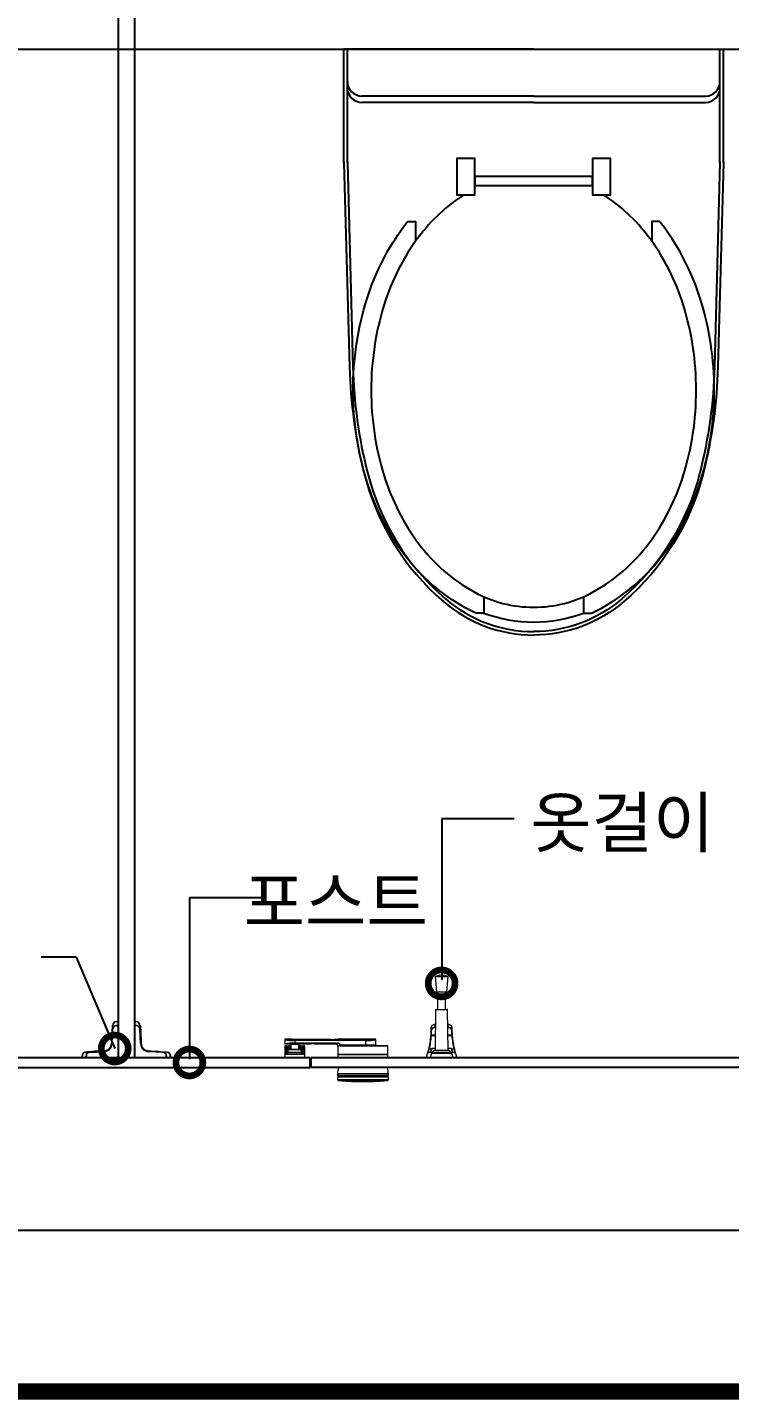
# Model space of a CAD drawing. Extents: x -256 to 8104, y -176 to 5714.
# Drawn here: x 3059 to 3494, y 2764 to 3615 of the extents above; entities that cross this region are included whole.
import ezdxf
from ezdxf.enums import TextEntityAlignment as Align

# ---------------------------------------------------------------- set-up
doc = ezdxf.new("R2010")
doc.units = 0
doc.header["$LTSCALE"] = 30
doc.layers.get('0').update_dxf_attribs({"linetype": 'CONTINUOUS'})
for name, color, linetype in [('0_toilet', 6, 'CONTINUOUS'), ('HAT', 8, 'CONTINUOUS'), ('경첩', 4, 'CONTINUOUS'), ('문자', 3, 'CONTINUOUS'), ('부자재', 4, 'CONTINUOUS'), ('옷걸이', 4, 'CONTINUOUS'), ('잠금쇠(회전형)', 4, 'CONTINUOUS'), ('치수', 1, 'CONTINUOUS'), ('해치', 8, 'CONTINUOUS')]:
    doc.layers.add(name, color=color, linetype=linetype)
doc.styles.add('돋움', font='malgun.ttf')

# ---------------------------------------------------------------- blocks, each defined once
blk = doc.blocks.new('_DOTSMALL')
at = {"color": 0, "linetype": 'ByBlock', "const_width": 0.5}
blk.add_lwpolyline([(-0.0625, 0, 1), (0.0625, 0, 1)], format="xyb", close=True, dxfattribs=at)
blk = doc.blocks.new('A$C63EC304E')
at = {"layer": '치수', "color": 1, "xscale": 2.5, "yscale": 2.5, "zscale": 2.5, "rotation": 234.3098741996962}
blk.add_blockref('_DOTSMALL', (0.312, 0.312), dxfattribs=at)
blk = doc.blocks.new('A$C2BC9653E')
at = {"layer": '치수', "xscale": 0.3333333333333333, "yscale": 0.3333333333333333, "zscale": 0.3333333333333333}
blk.add_blockref('A$C63EC304E', (0, 0), dxfattribs=at)
blk = doc.blocks.new('A$C7FC71301')
at = {"layer": '치수', "rotation": 180}
blk.add_blockref('A$C2BC9653E', (0.208, 0.208), dxfattribs=at)
blk = doc.blocks.new('A$C4A20372B')
at = {"layer": '치수'}
blk.add_blockref('A$C7FC71301', (0, 0), dxfattribs=at)
blk = doc.blocks.new('A$C566469F5')
at = {"layer": '치수'}
blk.add_blockref('A$C4A20372B', (0, 0), dxfattribs=at)
blk = doc.blocks.new('A$C7E317CD4')
at = {"layer": '해치', "xscale": 2, "yscale": 2, "zscale": 2}
blk.add_blockref('A$C566469F5', (0, 0), dxfattribs=at)
blk = doc.blocks.new('A$C601D7F27')
at = {"layer": '치수'}
blk.add_blockref('A$C7E317CD4', (0, 0), dxfattribs=at)
blk = doc.blocks.new('A$C38802C08')
at = {"layer": '치수'}
blk.add_blockref('A$C601D7F27', (0, 0), dxfattribs=at)
blk = doc.blocks.new('A$C10E41893')
at = {"layer": '부자재'}
for p, q in [((6.5, 0), (6.5, 196)), ((123.3, 196), (6.5, 196)), ((123.3, 192.5), (6.5, 192.5)), ((54.8, 0), (54.8, 177.5)), ((61.4, 0), (61.4, 177.5)), ((6.5, 0), (6.5, -196)), ((54.8, 0), (54.8, -177.5)), ((61.4, 0), (61.4, -177.5)), ((123.3, -192.5), (6.5, -192.5)), ((123.3, -196), (6.5, -196))]:
    blk.add_line(p, q, dxfattribs=at)
for points in [[(122.7, 196, -0.012538), (123.3, 196), (334.6, 190.3, -0.055395), (444.7, 175.1, -0.154276), (576.9, 93.3, -0.179504), (611.5, 0, -0.179504)], [(122.8, 192.5, -0.012538), (123.2, 192.5), (334.5, 186.8, -0.055395), (443.8, 171.7, -0.154276), (574.3, 91, -0.179504), (608, 0, -0.179504)], [(572, 51.4), (588.8, 51.4), (588.8, 59.6, 0.021185), (583.3, 70.7, 0.106084), (528.4, 133.7, 0.085733), (452.6, 172.4, 0.075373), (358.7, 186.6, 0.075373), (264.8, 172.4, 0.085733), (189, 133.7, 0.007337), (184.4, 130.1), (184.4, 122), (204.7, 122)], [(156.7, -72, 0.089162), (200.2, -118.7, 0.085733), (270.3, -154.5, 0.075373), (358.7, -167.9, 0.075373), (447.1, -154.5, 0.085733), (517.2, -118.7, 0.106084), (567, -61.6, 0.126931), (582.8, 0, 0.126931), (567, 61.6, 0.106084), (517.2, 118.7, 0.085733), (447.1, 154.5, 0.075373), (358.7, 167.9, 0.075373), (270.3, 154.5, 0.085733), (200.2, 118.7, 0.089162), (156.7, 72)], [(588.8, -51.4, 0.090214), (598.2, 0, 0.090214), (588.8, 51.4, 0.106084)], [(122.7, -196, 0.012538), (123.3, -196), (334.6, -190.3, 0.055395), (444.7, -175.1, 0.154276), (576.9, -93.3, 0.179504), (611.5, 0, 0.179504)], [(122.8, -192.5, 0.012538), (123.2, -192.5), (334.5, -186.8, 0.055395), (443.8, -171.7, 0.154276), (574.3, -91, 0.179504), (608, 0, 0.179504)], [(572, -51.4), (588.8, -51.4), (588.8, -59.6, -0.021185), (583.3, -70.7, -0.106084), (528.4, -133.7, -0.085733), (452.6, -172.4, -0.075373), (358.7, -186.6, -0.075373), (264.8, -172.4, -0.085733), (189, -133.7, -0.007337), (184.4, -130.1), (184.4, -122), (204.7, -122)]]:
    blk.add_lwpolyline(points, format="xyb", dxfattribs=at)
blk.add_lwpolyline([(138, -60.8), (119.3, -60.8), (119.3, -79.5), (156.7, -79.5), (156.7, -60.8), (138, -60.8), (147.3, -60.8), (147.3, 60.8), (138, 60.8), (156.7, 60.8), (156.7, 79.5), (119.3, 79.5), (119.3, 60.8), (138, 60.8), (138, -60.8), (119.3, -60.8)], dxfattribs=at)
for centre, start, end in [((39.8, 177.5), 0, 90), ((46.4, 177.5), 0, 90), ((39.8, -177.5), 270, 0), ((46.4, -177.5), 270, 0)]:
    blk.add_arc(centre, 15, start, end, dxfattribs=at)
blk = doc.blocks.new('FOLDING_01')
blk.add_line((2620.23, 3601.05), (4320.23, 3601.05))
at = {"color": 8}
blk.add_line((2484.16, 2869.24), (4446.74, 2869.24), dxfattribs=at)
at = {"color": 8, "const_width": 10}
blk.add_lwpolyline([(47.44, 2769.24), (5831.98, 2769.24)], dxfattribs=at)
at = {"layer": '0_toilet'}
for p, q in [((3115.23, 3701.05), (3115.23, 2976.05)), ((3125.23, 3701.05), (3125.23, 2976.05)), ((3234.16, 2976.05), (3009.86, 2976.05)), ((3009.86, 2970.05), (3234.16, 2970.05)), ((3234.16, 2970.06), (3234.16, 2976.06)), ((3234.91, 2970.06), (3234.91, 2976.06)), ((3509.11, 2976.05), (3234.91, 2976.05)), ((3509.11, 2970.05), (3234.91, 2970.05))]:
    blk.add_line(p, q, dxfattribs=at)
at = {"layer": '경첩', "color": 4, "linetype": 'Continuous', "lineweight": 15}
for p, q in [((3111.63, 2993.82), (3111.2, 2984.84)), ((3111.44, 2995.22), (3111.32, 2992.52)), ((3111.44, 2995.22), (3111.68, 2994.98)), ((3111.45, 2984.83), (3111.88, 2993.8)), ((3111.55, 2995.82), (3111.71, 2995.66)), ((3111.75, 2996.32), (3111.63, 2993.82)), ((3111.93, 2994.86), (3112, 2996.3)), ((3113.98, 2996.05), (3113.98, 2996.15)), ((3113.98, 2996.15), (3115.23, 2996.15)), ((3113.98, 2996.05), (3113.98, 2995.8)), ((3115.23, 2996.05), (3113.98, 2996.05)), ((3113.98, 2995.8), (3115.23, 2995.8)), ((3114.09, 2998.3), (3114.09, 2998.55)), ((3115.23, 2998.55), (3114.09, 2998.55)), ((3114.09, 2998.3), (3115.23, 2998.3)), ((3115.23, 2998.3), (3115.23, 2998.55)), ((3115.23, 2996.15), (3115.23, 2998.3)), ((3115.23, 2995.8), (3115.23, 2996.05)), ((3115.23, 2995.8), (3115.23, 2977.55)), ((3125.23, 2998.55), (3126.37, 2998.55)), ((3125.23, 2998.3), (3125.23, 2998.55)), ((3125.23, 2996.15), (3125.23, 2998.3)), ((3126.37, 2998.3), (3125.23, 2998.3)), ((3126.48, 2996.15), (3125.23, 2996.15)), ((3125.23, 2996.05), (3126.48, 2996.05)), ((3125.23, 2995.8), (3125.23, 2996.05)), ((3126.48, 2995.8), (3125.23, 2995.8)), ((3125.23, 2995.8), (3125.23, 2977.55)), ((3126.37, 2998.3), (3126.37, 2998.55)), ((3126.48, 2996.05), (3126.48, 2996.15)), ((3126.48, 2996.05), (3126.48, 2995.8)), ((3128.53, 2994.86), (3128.46, 2996.3)), ((3129.01, 2984.83), (3128.58, 2993.8)), ((3128.71, 2996.32), (3128.83, 2993.82)), ((3128.91, 2995.82), (3128.75, 2995.66)), ((3129.02, 2995.22), (3128.78, 2994.98)), ((3128.83, 2993.82), (3129.26, 2984.84)), ((3129.02, 2995.22), (3129.14, 2992.52)), ((3110.99, 2985.5), (3110.96, 2984.85)), ((3111.01, 2985.94), (3110.99, 2985.6)), ((3110.99, 2985.6), (3111.23, 2985.36)), ((3110.99, 2985.6), (3110.99, 2985.5)), ((3110.99, 2985.5), (3111.22, 2985.26)), ((3111.05, 2986.96), (3111.01, 2986.04)), ((3111.01, 2986.04), (3111.25, 2985.8)), ((3111.01, 2986.04), (3111.01, 2985.94)), ((3111.01, 2985.94), (3111.25, 2985.7)), ((3111.05, 2986.96), (3111.29, 2986.72)), ((3111.09, 2987.62), (3111.07, 2987.2)), ((3111.07, 2987.2), (3111.3, 2986.96)), ((3111.22, 2990.5), (3111.09, 2987.63)), ((3111.09, 2987.63), (3111.32, 2987.39)), ((3111.09, 2987.62), (3111.32, 2987.38)), ((3111.22, 2990.5), (3111.46, 2990.26)), ((3111.27, 2991.51), (3111.24, 2990.83)), ((3111.24, 2990.83), (3111.48, 2990.6)), ((3111.27, 2991.51), (3111.51, 2991.27)), ((3111.28, 2991.85), (3111.52, 2991.61)), ((3111.32, 2992.52), (3111.56, 2992.28)), ((3129.14, 2992.52), (3128.9, 2992.28)), ((3129.18, 2991.85), (3128.94, 2991.61)), ((3129.19, 2991.51), (3128.95, 2991.27)), ((3129.22, 2990.83), (3128.98, 2990.6)), ((3129.24, 2990.5), (3129, 2990.26)), ((3129.37, 2987.63), (3129.14, 2987.39)), ((3129.37, 2987.62), (3129.14, 2987.38)), ((3129.39, 2987.2), (3129.16, 2986.96)), ((3129.41, 2986.96), (3129.17, 2986.72)), ((3129.19, 2991.51), (3129.22, 2990.83)), ((3129.45, 2986.04), (3129.21, 2985.8)), ((3129.45, 2985.94), (3129.21, 2985.7)), ((3129.47, 2985.6), (3129.23, 2985.36)), ((3129.24, 2990.5), (3129.37, 2987.63)), ((3129.47, 2985.5), (3129.24, 2985.26)), ((3129.37, 2987.62), (3129.39, 2987.2)), ((3129.41, 2986.96), (3129.45, 2986.04)), ((3129.45, 2986.04), (3129.45, 2985.94)), ((3129.45, 2985.94), (3129.47, 2985.6)), ((3129.47, 2985.6), (3129.47, 2985.5)), ((3129.47, 2985.5), (3129.5, 2984.85)), ((3092.98, 2977.19), (3092.73, 2977.19)), ((3092.73, 2977.19), (3092.73, 2976.05)), ((3092.98, 2976.05), (3092.98, 2977.19)), ((3097.47, 2979.66), (3094.97, 2979.54)), ((3094.98, 2979.29), (3096.43, 2979.36)), ((3095.13, 2976.05), (3095.13, 2977.3)), ((3095.13, 2977.3), (3095.23, 2977.3)), ((3095.23, 2977.31), (3095.48, 2977.31)), ((3095.23, 2977.31), (3095.23, 2976.05)), ((3095.47, 2979.73), (3095.55, 2979.82)), ((3095.47, 2979.73), (3095.63, 2979.57)), ((3095.48, 2976.05), (3095.48, 2977.31)), ((3098.77, 2979.97), (3095.55, 2979.82)), ((3106.45, 2980.08), (3097.47, 2979.66)), ((3097.48, 2979.41), (3106.46, 2979.83)), ((3098.77, 2979.97), (3099, 2979.73)), ((3099.44, 2980), (3099.68, 2979.76)), ((3099.78, 2980.02), (3100.02, 2979.78)), ((3103.15, 2980.18), (3100.45, 2980.05)), ((3100.45, 2980.05), (3100.69, 2979.81)), ((3103.15, 2980.18), (3103.39, 2979.94)), ((3103.83, 2980.21), (3104.07, 2979.97)), ((3104.17, 2980.23), (3104.41, 2979.99)), ((3106.19, 2980.32), (3104.84, 2980.26)), ((3104.84, 2980.26), (3105.08, 2980.02)), ((3106.43, 2980.33), (3106.19, 2980.32)), ((3106.19, 2980.32), (3106.43, 2980.08)), ((3107.44, 2980.49), (3107.64, 2980.29)), ((3107.97, 2980.67), (3108.16, 2980.47)), ((3108.22, 2980.77), (3108.4, 2980.58)), ((3108.68, 2981.02), (3108.86, 2980.84)), ((3108.89, 2981.16), (3109.07, 2980.98)), ((3109.98, 2982.19), (3110.16, 2982.01)), ((3110.13, 2982.39), (3110.31, 2982.22)), ((3110.4, 2982.83), (3110.58, 2982.65)), ((3110.52, 2983.07), (3110.7, 2982.88)), ((3110.68, 2983.47), (3110.87, 2983.28)), ((3111.04, 2983.79), (3110.83, 2983.99)), ((3110.84, 2984), (3111.04, 2983.79)), ((3110.91, 2984.37), (3111.12, 2984.15)), ((3110.94, 2984.59), (3111.16, 2984.36)), ((3129.52, 2984.59), (3129.3, 2984.36)), ((3129.55, 2984.37), (3129.34, 2984.15)), ((3129.62, 2984), (3129.42, 2983.79)), ((3129.42, 2983.79), (3129.63, 2983.99)), ((3129.78, 2983.47), (3129.59, 2983.28)), ((3129.94, 2983.07), (3129.76, 2982.88)), ((3130.06, 2982.83), (3129.88, 2982.65)), ((3130.33, 2982.39), (3130.15, 2982.22)), ((3130.48, 2982.19), (3130.3, 2982.01)), ((3131.57, 2981.16), (3131.39, 2980.98)), ((3131.78, 2981.02), (3131.6, 2980.84)), ((3132.24, 2980.77), (3132.06, 2980.58)), ((3132.49, 2980.67), (3132.3, 2980.47)), ((3133.02, 2980.49), (3132.82, 2980.29)), ((3142.98, 2979.41), (3134, 2979.83)), ((3134.01, 2980.08), (3142.99, 2979.66)), ((3134.03, 2980.33), (3134.27, 2980.32)), ((3134.27, 2980.32), (3134.03, 2980.08)), ((3134.27, 2980.32), (3135.62, 2980.26)), ((3135.62, 2980.26), (3135.38, 2980.02)), ((3136.29, 2980.23), (3136.05, 2979.99)), ((3136.63, 2980.21), (3136.39, 2979.97)), ((3137.31, 2980.18), (3137.07, 2979.94)), ((3137.31, 2980.18), (3140.01, 2980.05)), ((3140.01, 2980.05), (3139.77, 2979.81)), ((3140.68, 2980.02), (3140.44, 2979.78)), ((3141.02, 2980), (3140.78, 2979.76)), ((3141.69, 2979.97), (3141.46, 2979.73)), ((3141.69, 2979.97), (3144.91, 2979.82)), ((3142.99, 2979.66), (3145.49, 2979.54)), ((3145.48, 2979.29), (3144.03, 2979.36)), ((3144.99, 2979.73), (3144.83, 2979.57)), ((3144.99, 2979.73), (3144.91, 2979.82)), ((3144.98, 2976.05), (3144.98, 2977.31)), ((3145.23, 2977.31), (3144.98, 2977.31)), ((3145.23, 2977.31), (3145.23, 2976.05)), ((3145.33, 2977.3), (3145.23, 2977.3)), ((3145.33, 2976.05), (3145.33, 2977.3)), ((3147.48, 2976.05), (3147.48, 2977.19)), ((3147.48, 2977.19), (3147.73, 2977.19)), ((3147.73, 2977.19), (3147.73, 2976.05)), ((3092.73, 2976.05), (3092.98, 2976.05)), ((3092.98, 2976.05), (3095.13, 2976.05)), ((3095.23, 2976.05), (3095.48, 2976.05)), ((3113.73, 2976.05), (3095.48, 2976.05)), ((3126.73, 2976.05), (3144.98, 2976.05)), ((3145.23, 2976.05), (3144.98, 2976.05)), ((3147.48, 2976.05), (3145.33, 2976.05)), ((3147.73, 2976.05), (3147.48, 2976.05))]:
    blk.add_line(p, q, dxfattribs=at)
at = {"layer": '경첩', "color": 4, "linetype": 'Continuous', "lineweight": 15, "flags": 128}
for points in [[(3111.47, 2995.73), (3111.46, 2995.63), (3111.46, 2995.5), (3111.45, 2995.37), (3111.44, 2995.22)], [(3111.47, 2995.73), (3111.49, 2995.75), (3111.5, 2995.77), (3111.52, 2995.79), (3111.53, 2995.8), (3111.54, 2995.81), (3111.55, 2995.81), (3111.55, 2995.82), (3111.55, 2995.82)], [(3111.63, 2993.82), (3111.63, 2993.81), (3111.65, 2993.81), (3111.67, 2993.81), (3111.7, 2993.81), (3111.74, 2993.81), (3111.78, 2993.81), (3111.83, 2993.81), (3111.88, 2993.8)], [(3112, 2996.3), (3111.95, 2996.31), (3111.9, 2996.31), (3111.86, 2996.31), (3111.82, 2996.31), (3111.79, 2996.31), (3111.76, 2996.31), (3111.75, 2996.31), (3111.75, 2996.32)], [(3128.46, 2996.3), (3128.51, 2996.31), (3128.56, 2996.31), (3128.6, 2996.31), (3128.64, 2996.31), (3128.67, 2996.31), (3128.7, 2996.31), (3128.71, 2996.31), (3128.71, 2996.32)], [(3128.83, 2993.82), (3128.83, 2993.81), (3128.81, 2993.81), (3128.79, 2993.81), (3128.76, 2993.81), (3128.72, 2993.81), (3128.68, 2993.81), (3128.63, 2993.81), (3128.58, 2993.8)], [(3128.99, 2995.73), (3128.97, 2995.75), (3128.96, 2995.77), (3128.94, 2995.79), (3128.93, 2995.8), (3128.92, 2995.81), (3128.91, 2995.81), (3128.91, 2995.82), (3128.91, 2995.82)], [(3128.99, 2995.73), (3129, 2995.63), (3129, 2995.5), (3129.01, 2995.37), (3129.02, 2995.22)], [(3111.07, 2987.2), (3111.06, 2987.12), (3111.06, 2987.04), (3111.05, 2986.96)], [(3111.09, 2987.63), (3111.09, 2987.63), (3111.09, 2987.62)], [(3111.2, 2984.84), (3111.21, 2984.84), (3111.22, 2984.84), (3111.25, 2984.84), (3111.28, 2984.84), (3111.32, 2984.84), (3111.36, 2984.83), (3111.41, 2984.83), (3111.45, 2984.83)], [(3111.32, 2992.52), (3111.31, 2992.39), (3111.3, 2992.26), (3111.3, 2992.15), (3111.29, 2992.04), (3111.29, 2991.96), (3111.29, 2991.9), (3111.29, 2991.86), (3111.28, 2991.85)], [(3129.26, 2984.84), (3129.25, 2984.84), (3129.24, 2984.84), (3129.21, 2984.84), (3129.18, 2984.84), (3129.14, 2984.84), (3129.1, 2984.83), (3129.05, 2984.83), (3129.01, 2984.83)], [(3129.14, 2992.52), (3129.15, 2992.39), (3129.16, 2992.26), (3129.16, 2992.15), (3129.17, 2992.04), (3129.17, 2991.96), (3129.17, 2991.9), (3129.17, 2991.86), (3129.18, 2991.85)], [(3129.37, 2987.63), (3129.37, 2987.63), (3129.37, 2987.62)], [(3129.39, 2987.2), (3129.4, 2987.12), (3129.4, 2987.04), (3129.41, 2986.96)], [(3094.98, 2979.29), (3094.98, 2979.34), (3094.98, 2979.39), (3094.98, 2979.43), (3094.98, 2979.47), (3094.97, 2979.5), (3094.97, 2979.52), (3094.97, 2979.54), (3094.97, 2979.54)], [(3097.47, 2979.66), (3097.47, 2979.66), (3097.47, 2979.64), (3097.47, 2979.62), (3097.48, 2979.59), (3097.48, 2979.55), (3097.48, 2979.51), (3097.48, 2979.46), (3097.48, 2979.41)], [(3099.44, 2980), (3099.43, 2980), (3099.39, 2980), (3099.33, 2980), (3099.24, 2979.99), (3099.14, 2979.99), (3099.02, 2979.98), (3098.9, 2979.98), (3098.77, 2979.97)], [(3100.45, 2980.05), (3100.34, 2980.05), (3100.22, 2980.04), (3100.12, 2980.03), (3100.02, 2980.03), (3099.94, 2980.03), (3099.87, 2980.02), (3099.82, 2980.02), (3099.79, 2980.02), (3099.78, 2980.02)], [(3103.83, 2980.21), (3103.82, 2980.21), (3103.78, 2980.21), (3103.72, 2980.2), (3103.63, 2980.2), (3103.53, 2980.2), (3103.41, 2980.19), (3103.29, 2980.18), (3103.15, 2980.18)], [(3104.84, 2980.26), (3104.71, 2980.25), (3104.58, 2980.25), (3104.47, 2980.24), (3104.37, 2980.24), (3104.28, 2980.23), (3104.22, 2980.23), (3104.18, 2980.23), (3104.17, 2980.23)], [(3106.45, 2980.08), (3106.45, 2980.08), (3106.45, 2980.06), (3106.45, 2980.04), (3106.45, 2980.01), (3106.45, 2979.97), (3106.45, 2979.93), (3106.46, 2979.88), (3106.46, 2979.83)], [(3110.84, 2984), (3110.84, 2983.99), (3110.84, 2984)], [(3110.94, 2984.59), (3110.92, 2984.43), (3110.91, 2984.37)], [(3129.52, 2984.59), (3129.54, 2984.43), (3129.55, 2984.37)], [(3129.62, 2984), (3129.62, 2983.99), (3129.62, 2984)], [(3134.01, 2980.08), (3134.01, 2980.08), (3134.01, 2980.06), (3134.01, 2980.04), (3134.01, 2980.01), (3134.01, 2979.97), (3134.01, 2979.93), (3134, 2979.88), (3134, 2979.83)], [(3135.62, 2980.26), (3135.75, 2980.25), (3135.88, 2980.25), (3135.99, 2980.24), (3136.09, 2980.24), (3136.18, 2980.23), (3136.24, 2980.23), (3136.28, 2980.23), (3136.29, 2980.23)], [(3136.63, 2980.21), (3136.64, 2980.21), (3136.68, 2980.21), (3136.74, 2980.2), (3136.83, 2980.2), (3136.93, 2980.2), (3137.05, 2980.19), (3137.17, 2980.18), (3137.31, 2980.18)], [(3140.01, 2980.05), (3140.12, 2980.05), (3140.24, 2980.04), (3140.34, 2980.03), (3140.44, 2980.03), (3140.52, 2980.03), (3140.59, 2980.02), (3140.64, 2980.02), (3140.67, 2980.02), (3140.68, 2980.02)], [(3141.02, 2980), (3141.03, 2980), (3141.07, 2980), (3141.13, 2980), (3141.22, 2979.99), (3141.32, 2979.99), (3141.44, 2979.98), (3141.56, 2979.98), (3141.69, 2979.97)], [(3142.99, 2979.66), (3142.99, 2979.66), (3142.99, 2979.64), (3142.99, 2979.62), (3142.98, 2979.59), (3142.98, 2979.55), (3142.98, 2979.51), (3142.98, 2979.46), (3142.98, 2979.41)], [(3145.48, 2979.29), (3145.48, 2979.34), (3145.48, 2979.39), (3145.48, 2979.43), (3145.48, 2979.47), (3145.49, 2979.5), (3145.49, 2979.52), (3145.49, 2979.54), (3145.49, 2979.54)]]:
    blk.add_lwpolyline(points, dxfattribs=at)
at = {"layer": '경첩', "color": 4, "linetype": 'Continuous', "lineweight": 15}
for centre, radius, start, end in [((3113.98, 2993.7), 2.35, 90, 177.30166), ((3114.09, 2996.2), 2.35, 90, 177.30166), ((3113.98, 2993.7), 2.1, 90, 177.30166), ((3114.09, 2996.2), 2.1, 90, 177.30166), ((3126.37, 2996.2), 2.35, 2.69834, 90), ((3126.37, 2996.2), 2.1, 2.69834, 90), ((3126.48, 2993.7), 2.35, 2.69834, 90), ((3126.48, 2993.7), 2.1, 2.69834, 90), ((3106.21, 2985.08), 5, 272.69834, 357.30166), ((3106.21, 2985.08), 5.25, 272.69834, 357.30166), ((3106.21, 2985.08), 4.75, 354.09118, 357.30166), ((3134.25, 2985.08), 5.25, 182.69834, 267.30166), ((3134.25, 2985.08), 5, 182.69834, 267.30166), ((3134.25, 2985.08), 4.75, 182.69834, 185.90882), ((3095.08, 2977.19), 2.35, 92.69834, 180), ((3095.08, 2977.19), 2.1, 92.69834, 180), ((3097.58, 2977.31), 2.35, 92.69834, 180), ((3097.58, 2977.31), 2.1, 92.69834, 180), ((3106.21, 2985.08), 4.75, 272.69834, 285), ((3106.21, 2985.08), 4.75, 284.99982, 291.75061), ((3106.21, 2985.08), 4.75, 294.99481, 301.29977), ((3106.21, 2985.08), 4.75, 301.29911, 304.38581), ((3106.21, 2985.08), 4.75, 304.38489, 322.56084), ((3106.21, 2985.08), 4.75, 322.56123, 325.61449), ((3106.21, 2985.08), 4.75, 325.61511, 331.82645), ((3106.21, 2985.08), 4.75, 335.00519, 340.23398), ((3106.21, 2985.08), 4.75, 340.23398, 346.75686), ((3106.21, 2985.08), 4.75, 346.83767, 351.3944), ((3113.73, 2977.55), 1.5, 270, 0), ((3126.73, 2977.55), 1.5, 180, 270), ((3134.25, 2985.08), 4.75, 188.6056, 193.16233), ((3134.25, 2985.08), 4.75, 193.24314, 199.76602), ((3134.25, 2985.08), 4.75, 199.76602, 204.99481), ((3134.25, 2985.08), 4.75, 208.17355, 214.38489), ((3134.25, 2985.08), 4.75, 214.38551, 217.43877), ((3134.25, 2985.08), 4.75, 217.43916, 235.61511), ((3134.25, 2985.08), 4.75, 235.61419, 238.70089), ((3134.25, 2985.08), 4.75, 238.70023, 245.00519), ((3134.25, 2985.08), 4.75, 248.24939, 255.00018), ((3134.25, 2985.08), 4.75, 255, 267.30166), ((3142.88, 2977.31), 2.1, 0, 87.30166), ((3142.88, 2977.31), 2.35, 0, 87.30166), ((3145.38, 2977.19), 2.1, 0, 87.30166), ((3145.38, 2977.19), 2.35, 0, 87.30166)]:
    blk.add_arc(centre, radius, start, end, dxfattribs=at)
at = {"layer": '옷걸이', "lineweight": 15}
for p, q in [((3311.68, 3026.4), (3312.43, 3016.9)), ((3311.68, 3026.4), (3319.68, 3026.4)), ((3318.93, 3016.9), (3319.68, 3026.4)), ((3312.43, 3016.9), (3318.93, 3016.9)), ((3313.18, 3016.9), (3313.18, 3006.05)), ((3318.18, 3006.05), (3318.18, 3016.9)), ((3311.93, 3005.81), (3311.71, 2980.55)), ((3319.43, 3005.81), (3311.93, 3005.81)), ((3312.18, 3006.05), (3315.68, 3006.05)), ((3315.68, 3006.05), (3319.18, 3006.05)), ((3319.65, 2980.55), (3319.43, 3005.81)), ((3311.85, 2996.69), (3311.75, 2996.69)), ((3311.75, 2996.69), (3311.75, 2996.6)), ((3311.85, 2996.6), (3311.75, 2996.6)), ((3311.77, 2995.07), (3311.77, 2994.71)), ((3311.77, 2995.07), (3311.84, 2995.07)), ((3311.84, 2994.71), (3311.77, 2994.71)), ((3319.61, 2996.69), (3319.51, 2996.69)), ((3319.61, 2996.6), (3319.51, 2996.6)), ((3319.53, 2995.07), (3319.6, 2995.07)), ((3319.6, 2994.71), (3319.53, 2994.71)), ((3319.6, 2995.07), (3319.6, 2994.71)), ((3319.61, 2996.69), (3319.61, 2996.6)), ((3311.79, 2989.59), (3309.35, 2989.59)), ((3309.41, 2990.35), (3311.8, 2990.35)), ((3319.57, 2990.35), (3321.95, 2990.35)), ((3322.02, 2989.59), (3319.57, 2989.59)), ((3306.18, 2976.05), (3307.03, 2978.62)), ((3307.03, 2978.62), (3307.03, 2978.63)), ((3307.03, 2978.63), (3307.03, 2978.63)), ((3308.01, 2979.42), (3307.9, 2979.39)), ((3307.98, 2979.31), (3307.98, 2979.31)), ((3323.39, 2979.31), (3307.98, 2979.31)), ((3309.43, 2981.46), (3307.99, 2981.46)), ((3309.42, 2981.45), (3307.99, 2981.45)), ((3309.4, 2978.6), (3308.56, 2976.05)), ((3309.36, 2980.9), (3309.43, 2981.48)), ((3309.4, 2978.6), (3309.4, 2979.29)), ((3309.4, 2979.29), (3321.97, 2979.29)), ((3321.97, 2978.6), (3309.4, 2978.6)), ((3320.46, 2980.55), (3310.91, 2980.55)), ((3321.94, 2981.48), (3322, 2980.92)), ((3323.38, 2981.46), (3321.94, 2981.46)), ((3323.38, 2981.45), (3321.94, 2981.45)), ((3321.97, 2978.6), (3321.97, 2979.29)), ((3322.81, 2976.05), (3321.97, 2978.6)), ((3323.46, 2979.39), (3323.35, 2979.42)), ((3323.39, 2979.31), (3323.39, 2979.31)), ((3323.51, 2979.39), (3323.41, 2979.41)), ((3324.34, 2978.63), (3324.34, 2978.62)), ((3324.34, 2978.63), (3324.34, 2978.63)), ((3324.34, 2978.62), (3325.18, 2976.05)), ((3308.56, 2976.05), (3306.18, 2976.05)), ((3322.81, 2976.05), (3308.56, 2976.05)), ((3325.18, 2976.05), (3322.81, 2976.05))]:
    blk.add_line(p, q, dxfattribs=at)
at = {"layer": '옷걸이', "lineweight": 15, "flags": 128}
for points in [[(3311.75, 2996.6), (3311.33, 2996.58), (3310.93, 2996.51), (3310.54, 2996.4), (3310.19, 2996.24), (3309.89, 2996.06), (3309.63, 2995.84), (3309.44, 2995.6), (3309.31, 2995.34), (3309.25, 2995.02), (3309.25, 2994.97)], [(3311.75, 2996.69), (3311.7, 2996.69), (3311.37, 2996.67), (3311.04, 2996.62), (3310.73, 2996.54), (3310.43, 2996.43), (3310.15, 2996.3), (3309.91, 2996.14), (3309.69, 2995.96), (3309.52, 2995.76), (3309.39, 2995.54), (3309.3, 2995.31), (3309.26, 2995.08), (3309.26, 2995.04)], [(3309.27, 2993.47), (3309.3, 2993.74), (3309.41, 2994), (3309.58, 2994.25), (3309.82, 2994.47), (3310.11, 2994.67), (3310.45, 2994.83), (3310.83, 2994.95), (3311.23, 2995.03), (3311.77, 2995.07)], [(3311.77, 2994.71), (3311.28, 2994.68), (3310.92, 2994.61), (3310.58, 2994.5), (3310.28, 2994.35), (3310.01, 2994.18), (3309.8, 2993.97), (3309.65, 2993.75), (3309.55, 2993.52), (3309.52, 2993.27)], [(3319.6, 2995.07), (3320.02, 2995.04), (3320.43, 2994.98), (3320.81, 2994.87), (3321.16, 2994.72), (3321.47, 2994.53), (3321.72, 2994.31), (3321.91, 2994.07), (3322.04, 2993.81), (3322.1, 2993.47)], [(3321.85, 2993.27), (3321.8, 2993.59), (3321.68, 2993.82), (3321.51, 2994.03), (3321.28, 2994.23), (3321.01, 2994.4), (3320.69, 2994.53), (3320.35, 2994.63), (3319.98, 2994.69), (3319.6, 2994.71)], [(3322.11, 2994.97), (3322.11, 2994.98), (3322.09, 2995.21), (3322.03, 2995.44), (3321.92, 2995.65), (3321.77, 2995.85), (3321.59, 2996.04), (3321.36, 2996.21), (3321.11, 2996.36), (3320.83, 2996.48), (3320.52, 2996.57), (3320.2, 2996.64), (3319.87, 2996.68), (3319.61, 2996.69)], [(3322.11, 2994.97), (3322.08, 2995.24), (3321.98, 2995.5), (3321.82, 2995.75), (3321.59, 2995.98), (3321.3, 2996.17), (3320.97, 2996.34), (3320.6, 2996.47), (3320.2, 2996.55), (3319.7, 2996.6), (3319.61, 2996.6)], [(3309.1, 2989.61), (3309.1, 2989.61), (3309.12, 2989.61), (3309.14, 2989.6), (3309.17, 2989.6), (3309.21, 2989.6), (3309.25, 2989.6), (3309.3, 2989.59), (3309.35, 2989.59)], [(3322.27, 2989.61), (3322.26, 2989.61), (3322.25, 2989.61), (3322.23, 2989.6), (3322.2, 2989.6), (3322.16, 2989.6), (3322.12, 2989.6), (3322.07, 2989.59), (3322.02, 2989.59)], [(3307.75, 2981.26), (3307.75, 2981.27), (3307.75, 2981.26)], [(3307.95, 2979.41), (3307.89, 2979.4), (3307.85, 2979.38)], [(3307.95, 2979.41), (3307.97, 2979.42), (3308.01, 2979.42)], [(3308.01, 2979.42), (3307.99, 2979.34), (3307.98, 2979.31)], [(3307.99, 2981.45), (3307.99, 2981.46), (3307.99, 2981.45)], [(3310.19, 2979.35), (3309.77, 2979.37), (3309.53, 2979.39), (3309.45, 2979.42), (3309.55, 2979.46), (3309.83, 2979.5), (3309.95, 2979.51)], [(3311.73, 2981.84), (3311.12, 2981.82), (3309.86, 2981.77)], [(3321.51, 2981.77), (3319.93, 2981.83), (3319.64, 2981.84)], [(3321.43, 2979.51), (3321.7, 2979.48), (3321.89, 2979.44), (3321.9, 2979.4), (3321.73, 2979.38), (3321.4, 2979.35), (3320.93, 2979.34)], [(3323.39, 2979.31), (3323.38, 2979.34), (3323.35, 2979.42)], [(3323.42, 2979.41), (3323.4, 2979.42), (3323.35, 2979.42)]]:
    blk.add_lwpolyline(points, dxfattribs=at)
at = {"layer": '옷걸이', "lineweight": 15}
for centre, radius, start, end in [((3315.68, 3016.11), 11.04, 68.76069, 111.23931), ((3312.18, 3005.8), 0.25, 90, 179.5), ((3319.18, 3005.8), 0.25, 0.5, 90), ((3256.5, 2993.83), 52.77, 356.45107, 359.60958), ((3256.5, 2993.83), 52.77, 359.60958, 1.23689), ((3309.49, 2993.5), 0.227, 188.20874, 276.39203), ((3256.5, 2993.64), 53.02, 356.45107, 359.60958), ((3256.5, 2995.43), 55.27, 359.61891, 1.20733), ((3374.87, 2995.43), 55.27, 178.79267, 180.38109), ((3321.88, 2993.5), 0.227, 263.60797, 351.79126), ((3374.87, 2993.64), 53.02, 180.39042, 183.54893), ((3374.87, 2993.83), 52.77, 178.76311, 180.39042), ((3374.87, 2993.83), 52.77, 180.39042, 183.54893), ((3256.5, 2993.83), 52.77, 346.23171, 355.4136), ((3256.5, 2993.83), 53.02, 346.50971, 355.4136), ((3256.5, 2993.83), 52.77, 355.41362, 356.45105), ((3309.39, 2990.58), 0.23, 185.45744, 275.18876), ((3275.44, 2992.99), 34.07, 354.27357, 355.56682), ((3321.97, 2990.58), 0.23, 264.81124, 354.54256), ((3355.93, 2992.99), 34.08, 184.43326, 185.72635), ((3374.87, 2993.83), 53.02, 184.5864, 193.49029), ((3374.86, 2993.83), 52.76, 183.54888, 184.58645), ((3374.87, 2993.83), 52.77, 184.5864, 193.76829), ((3257.75, 2993.49), 51.47, 343.23764, 346.25768), ((3308.13, 2978.24), 1.17, 101.39698, 160.6752), ((3307.98, 2978.31), 1, 89.99372, 161.80813), ((3258.14, 2993.66), 51.33, 343.52264, 346.23766), ((3307.99, 2981.21), 0.25, 90.27283, 166.23947), ((3307.99, 2981.2), 0.247, 89.25852, 165.91582), ((3307.57, 2981.19), 1.81, 282.06066, 352.51429), ((3307.44, 2981.59), 2.24, 284.82654, 3.59318), ((3309.68, 2981.48), 0.248, 89.5881, 179.72305), ((3309.78, 2981.4), 0.376, 79.93932, 150.54556), ((3309.83, 2981.46), 0.307, 84.77864, 118.98165), ((3309.52, 2980.88), 1.43, 284.10574, 346.92454), ((3315.81, 3380.44), 401.13, 269.19679, 270.73159), ((3321.86, 2980.88), 1.44, 193.11861, 255.96551), ((3321.55, 2981.5), 0.271, 58.63439, 97.60531), ((3321.57, 2981.37), 0.4, 32.00917, 97.80826), ((3323.93, 2981.59), 2.24, 176.39085, 255.18943), ((3321.69, 2981.48), 0.248, 0.27695, 90.4119), ((3323.79, 2981.18), 1.8, 186.78644, 258.2605), ((3323.37, 2981.21), 0.25, 13.76166, 89.45314), ((3323.38, 2981.2), 0.247, 14.08418, 90.74148), ((3373.06, 2993.61), 51.15, 193.75841, 196.46904), ((3323.39, 2978.31), 1, 18.19187, 90.00628), ((3323.24, 2978.25), 1.16, 19.29372, 79.39421), ((3373.85, 2993.55), 51.71, 193.74931, 196.75644)]:
    blk.add_arc(centre, radius, start, end, dxfattribs=at)
at = {"layer": '잠금쇠(회전형)', "linetype": 'Continuous', "lineweight": 15}
for p, q in [((3218.41, 2987.15), (3218.41, 2984.65)), ((3218.41, 2984.65), (3221.68, 2984.65)), ((3220.75, 2987.65), (3218.91, 2987.65)), ((3221.68, 2984.66), (3221.68, 2984.66)), ((3247.16, 2987.46), (3224.66, 2987.46)), ((3247.16, 2987.46), (3224.66, 2987.46)), ((3224.66, 2987.46), (3224.66, 2987.46)), ((3224.66, 2987.22), (3268.66, 2987.22)), ((3224.66, 2986.73), (3224.66, 2987.22)), ((3224.66, 2986.73), (3224.66, 2985.15)), ((3268.66, 2986.73), (3224.66, 2986.73)), ((3251.11, 2985.15), (3224.66, 2985.15)), ((3227.66, 2984.65), (3234.92, 2984.65)), ((3236.91, 2984.65), (3249.84, 2984.65)), ((3247.16, 2987.46), (3247.16, 2987.46)), ((3249.84, 2984.66), (3249.84, 2984.66)), ((3274.41, 2987.65), (3251.06, 2987.65)), ((3268.66, 2987.22), (3268.66, 2986.73)), ((3268.66, 2984.15), (3268.66, 2986.73)), ((3274.91, 2984.15), (3274.91, 2987.15)), ((3218.41, 2983.05), (3218.41, 2976.05)), ((3218.81, 2983.05), (3218.41, 2983.05)), ((3218.81, 2978.05), (3218.81, 2983.05)), ((3218.81, 2983.05), (3219.28, 2983.05)), ((3230.51, 2978.05), (3218.81, 2978.05)), ((3218.91, 2983.55), (3219.28, 2983.55)), ((3219.28, 2983.05), (3219.28, 2983.55)), ((3219.28, 2983.55), (3221.16, 2983.55)), ((3219.28, 2983.05), (3219.28, 2978.51)), ((3221.16, 2983.05), (3219.28, 2983.05)), ((3219.28, 2978.51), (3219.41, 2978.55)), ((3219.41, 2982.55), (3221.16, 2982.55)), ((3219.41, 2978.55), (3219.41, 2982.55)), ((3219.91, 2982.05), (3219.41, 2982.55)), ((3219.41, 2978.55), (3219.49, 2978.55)), ((3219.49, 2978.55), (3229.83, 2978.55)), ((3219.91, 2982.05), (3219.91, 2978.55)), ((3221.16, 2982.05), (3219.91, 2982.05)), ((3220.41, 2981.05), (3220.41, 2979.55)), ((3227.55, 2981.05), (3220.41, 2981.05)), ((3220.41, 2979.55), (3227.55, 2979.55)), ((3220.66, 2981.3), (3227.38, 2981.3)), ((3227.38, 2979.3), (3220.66, 2979.3)), ((3221.16, 2983.05), (3221.16, 2983.55)), ((3221.16, 2983.55), (3222.16, 2983.55)), ((3221.16, 2982.55), (3221.16, 2983.05)), ((3221.66, 2983.05), (3221.16, 2983.05)), ((3221.16, 2982.55), (3221.16, 2982.05)), ((3221.16, 2982.55), (3221.66, 2982.55)), ((3222.16, 2982.05), (3221.16, 2982.05)), ((3221.66, 2983.05), (3221.66, 2982.55)), ((3222.16, 2983.05), (3221.66, 2983.05)), ((3221.66, 2982.55), (3222.16, 2982.55)), ((3222.16, 2984.16), (3222.16, 2981.3)), ((3227.16, 2981.3), (3227.16, 2984.15)), ((3227.16, 2983.55), (3228.16, 2983.55)), ((3227.66, 2983.05), (3227.16, 2983.05)), ((3227.16, 2982.55), (3227.66, 2982.55)), ((3228.16, 2982.05), (3227.16, 2982.05)), ((3227.38, 2981.3), (3228.66, 2981.3)), ((3228.66, 2979.3), (3227.38, 2979.3)), ((3228.91, 2981.05), (3227.55, 2981.05)), ((3227.55, 2979.55), (3228.91, 2979.55)), ((3228.16, 2983.05), (3227.66, 2983.05)), ((3227.66, 2982.55), (3227.66, 2983.05)), ((3227.66, 2982.55), (3228.16, 2982.55)), ((3228.16, 2983.55), (3228.16, 2983.05)), ((3228.16, 2983.55), (3230.04, 2983.55)), ((3230.04, 2983.05), (3228.16, 2983.05)), ((3228.16, 2983.05), (3228.16, 2982.55)), ((3228.16, 2982.55), (3229.91, 2982.55)), ((3228.16, 2982.55), (3228.16, 2982.05)), ((3229.41, 2982.05), (3228.16, 2982.05)), ((3228.91, 2979.55), (3228.91, 2981.05)), ((3229.91, 2982.55), (3229.41, 2982.05)), ((3229.41, 2978.55), (3229.41, 2982.05)), ((3229.83, 2978.55), (3229.91, 2978.55)), ((3229.91, 2982.55), (3229.91, 2978.55)), ((3229.91, 2978.55), (3230.04, 2978.51)), ((3230.04, 2983.55), (3230.04, 2983.05)), ((3230.04, 2983.55), (3230.41, 2983.55)), ((3230.04, 2978.51), (3230.04, 2983.05)), ((3230.04, 2983.05), (3230.51, 2983.05)), ((3230.51, 2983.05), (3230.51, 2978.05)), ((3230.91, 2983.05), (3230.51, 2983.05)), ((3230.91, 2976.05), (3230.91, 2983.05)), ((3251.41, 2983.08), (3251.41, 2978.15)), ((3282.41, 2978.15), (3251.41, 2978.15)), ((3251.41, 2978.05), (3251.41, 2976.3)), ((3251.41, 2978.05), (3282.41, 2978.05)), ((3251.41, 2976.3), (3282.41, 2976.3)), ((3252.73, 2983.66), (3252.71, 2983.85)), ((3282.41, 2983.15), (3252.86, 2983.15)), ((3253.51, 2983.65), (3253.51, 2984.15)), ((3253.51, 2984.15), (3268.66, 2984.15)), ((3253.51, 2983.65), (3281.91, 2983.65)), ((3259.16, 2978.15), (3259.16, 2978.05)), ((3268.66, 2983.65), (3268.66, 2984.15)), ((3268.66, 2984.15), (3274.91, 2984.15)), ((3274.66, 2978.05), (3274.66, 2978.15)), ((3279.3, 2978.05), (3279.3, 2978.15)), ((3281.39, 2978.05), (3281.39, 2978.15)), ((3281.41, 2978.05), (3281.41, 2978.15)), ((3282.41, 2978.15), (3282.41, 2983.15)), ((3282.41, 2976.3), (3282.41, 2978.05)), ((3218.41, 2976.05), (3230.91, 2976.05)), ((3282.16, 2976.05), (3251.66, 2976.05)), ((3281.95, 2969.96), (3251.87, 2969.96)), ((3252.01, 2970.05), (3266.91, 2970.05)), ((3266.91, 2970.05), (3281.81, 2970.05)), ((3251.16, 2966.05), (3251.16, 2965.05)), ((3282.66, 2966.05), (3251.16, 2966.05)), ((3282.66, 2965.05), (3251.16, 2965.05)), ((3251.16, 2964.05), (3251.16, 2962.51)), ((3282.66, 2964.05), (3251.16, 2964.05)), ((3251.16, 2962.51), (3266.91, 2962.51)), ((3266.91, 2962.01), (3251.61, 2962.01)), ((3282.16, 2964.55), (3251.66, 2964.55)), ((3282.16, 2964.55), (3251.66, 2964.55)), ((3254.77, 2961.74), (3266.91, 2961.74)), ((3254.78, 2961.74), (3279.03, 2961.74)), ((3278.74, 2961.72), (3255.07, 2961.72)), ((3261.24, 2961.56), (3261.32, 2961.56)), ((3261.32, 2961.56), (3272.49, 2961.56)), ((3264.21, 2961.47), (3264.21, 2961.56)), ((3264.73, 2961.3), (3269.08, 2961.3)), ((3264.73, 2961.3), (3269.08, 2961.3)), ((3265.1, 2961.56), (3265.1, 2961.45)), ((3265.1, 2961.45), (3268.72, 2961.45)), ((3268.66, 2961.33), (3265.16, 2961.33)), ((3266.91, 2962.51), (3282.66, 2962.51)), ((3282.21, 2962.01), (3266.91, 2962.01)), ((3266.91, 2961.74), (3279.04, 2961.74)), ((3268.72, 2961.45), (3268.72, 2961.56)), ((3269.61, 2961.56), (3269.61, 2961.47)), ((3272.49, 2961.56), (3272.65, 2961.55)), ((3282.66, 2965.05), (3282.66, 2966.05)), ((3282.66, 2962.51), (3282.66, 2964.05))]:
    blk.add_line(p, q, dxfattribs=at)
at = {"layer": '잠금쇠(회전형)', "linetype": 'Continuous', "lineweight": 15, "flags": 128}
for points in [[(3224.66, 2987.46), (3224.01, 2987.46), (3223.36, 2987.48), (3222.76, 2987.51), (3222.2, 2987.54), (3221.73, 2987.57), (3221.33, 2987.6), (3221.03, 2987.63), (3220.83, 2987.65), (3220.75, 2987.65), (3220.75, 2987.65)], [(3261.22, 2961.5), (3261.04, 2961.52), (3260.97, 2961.54), (3261, 2961.55), (3261.12, 2961.55), (3261.24, 2961.56)], [(3265.16, 2961.33), (3265.14, 2961.33), (3265.13, 2961.34), (3265.12, 2961.35), (3265.11, 2961.36), (3265.11, 2961.38), (3265.1, 2961.4), (3265.1, 2961.43), (3265.1, 2961.45)], [(3268.66, 2961.33), (3268.67, 2961.33), (3268.68, 2961.34), (3268.69, 2961.35), (3268.7, 2961.36), (3268.71, 2961.38), (3268.71, 2961.4), (3268.72, 2961.43), (3268.72, 2961.45)], [(3272.65, 2961.55), (3272.71, 2961.55), (3272.83, 2961.55), (3272.84, 2961.53), (3272.76, 2961.52), (3272.59, 2961.5)]]:
    blk.add_lwpolyline(points, dxfattribs=at)
at = {"layer": '잠금쇠(회전형)', "linetype": 'Continuous', "lineweight": 15}
for centre, radius, start, end in [((3218.91, 2987.15), 0.5, 90, 180), ((3224.7, 3033.12), 46.39, 262.20818, 269.95155), ((3224.71, 2945.23), 39.93, 90.07036, 99.07748), ((3224.7, 3026.07), 38.85, 261.42989, 269.94115), ((3224.66, 2944.41), 40.36, 85.73711, 94.23801), ((3221.66, 2984.15), 0.5, 0.43639, 88.04749), ((3227.66, 2984.15), 0.5, 89.96877, 179.9724), ((3235.91, 2945.35), 39.32, 88.54257, 91.43969), ((3247.15, 3027.08), 39.62, 270.01404, 275.67028), ((3242.41, 3005.68), 22.3, 289.48526, 292.98802), ((3249.84, 2983.09), 1.56, 359.59497, 89.95031), ((3251.19, 2983.62), 1.54, 8.60077, 92.9035), ((3268.62, 3026.01), 38.79, 270.0516, 278.57737), ((3268.62, 3033.05), 46.32, 270.0429, 277.79737), ((3274.41, 2987.15), 0.5, 0, 90), ((3218.91, 2983.05), 0.5, 90, 180), ((3219.29, 2983.07), 0.485, 91.96218, 181.83618), ((3219.57, 2977.75), 0.816, 110.82653, 158.26403), ((3220.66, 2981.05), 0.25, 90, 180), ((3220.66, 2979.55), 0.25, 180, 270), ((3221.16, 2983.05), 0.5, 0, 90), ((3221.16, 2982.55), 0.5, 270, 0), ((3224.66, 2956.57), 27.7, 84.8219, 95.14791), ((3228.16, 2983.05), 0.5, 90, 180), ((3228.16, 2982.55), 0.5, 180, 270), ((3228.66, 2981.05), 0.25, 0, 90), ((3228.66, 2979.55), 0.25, 270, 0), ((3230.02, 2983.07), 0.485, 358.16382, 88.03782), ((3229.75, 2977.75), 0.816, 21.73597, 69.17347), ((3230.41, 2983.05), 0.5, 0, 90), ((3251.66, 2976.3), 0.25, 180, 270), ((3273.35, 2935.42), 52.46, 113.13853, 114.70837), ((3253.5, 2982.98), 1.18, 89.48836, 132.25903), ((3254.42, 2983.8), 1.69, 184.58266, 202.32751), ((3253.44, 2983.07), 0.588, 82.63369, 171.85158), ((3275.41, 2984.15), 0.5, 180, 270), ((3281.91, 2983.15), 0.5, 0, 90), ((3282.16, 2976.3), 0.25, 270, 0), ((3262.2, 2966.05), 11.04, 159.29961, 180), ((3252.01, 2969.9), 0.15, 90, 159.29961), ((3281.81, 2969.9), 0.15, 20.70039, 90), ((3271.62, 2966.05), 11.04, 0, 20.70039), ((3251.16, 2964.55), 0.5, 0, 90), ((3251.16, 2964.55), 0.5, 270, 0), ((3251.66, 2962.51), 0.5, 180, 264.55841), ((3266.91, 3122.6), 161.31, 264.55841, 265.68596), ((3254.78, 2961.87), 0.125, 265.68596, 270), ((3255.08, 2961.84), 0.125, 235.46261, 265.79687), ((3266.91, 3122.75), 161.46, 265.79687, 269.22758), ((3261.2, 2959.77), 1.78, 88.63824, 96.02732), ((3267.18, 3042.21), 80.92, 265.77886, 267.82871), ((3267.27, 3042.23), 80.82, 266.53826, 267.82898), ((3264.09, 2961.45), 0.114, 281.53171, 6.60874), ((3265.16, 2992.06), 30.74, 268.0585, 270.00127), ((3265.1, 2984.02), 22.57, 267.73509, 270.00139), ((3268.67, 2991.78), 30.45, 269.98969, 271.95054), ((3268.72, 2983.81), 22.36, 269.98808, 272.27544), ((3266.91, 3122.75), 161.46, 270.77242, 274.20313), ((3266.55, 3042.23), 80.82, 272.17102, 273.46174), ((3269.72, 2961.45), 0.114, 173.39126, 258.46829), ((3266.64, 3042.21), 80.92, 272.17129, 274.22114), ((3272.6, 2961.59), 0.0882, 204.57309, 265.36208), ((3272.67, 2960.43), 1.13, 83.08581, 90.71909), ((3278.73, 2961.84), 0.125, 274.20313, 304.53739), ((3279.03, 2961.87), 0.125, 270, 274.31404), ((3266.91, 3122.6), 161.31, 274.31404, 275.44159), ((3282.66, 2964.55), 0.5, 90, 180), ((3282.66, 2964.55), 0.5, 180, 270), ((3282.16, 2962.51), 0.5, 275.44159, 0)]:
    blk.add_arc(centre, radius, start, end, dxfattribs=at)
at = {"layer": '치수'}
for p, q in [((3315.74, 3124.12), (3315.74, 3024.3)), ((3360.69, 3124.12), (3315.74, 3124.12)), ((3159.38, 3075.12), (3159.38, 2975.29)), ((3204.33, 3075.12), (3159.38, 3075.12)), ((3089.16, 3038.35), (3067.46, 3038.35)), ((3089.16, 3038.35), (3113.05, 2981.79))]:
    blk.add_line(p, q, dxfattribs=at)
at = {"layer": 'HAT', "xscale": 0.6000000000003638, "yscale": 0.6000000000003638, "zscale": 0.6000000000003638, "rotation": 270}
blk.add_blockref('A$C10E41893', (3372.76, 3604.95), dxfattribs=at)
at = {"layer": '해치', "xscale": -20, "yscale": 20, "zscale": 20}
for p, rotation in [((3319.85, 3026.3), 89.99999999999977), ((3163.49, 2977.29), 89.99999999999986)]:
    blk.add_blockref('A$C38802C08', p, dxfattribs=dict(at, rotation=rotation))
blk.add_blockref('A$C38802C08', (3117.22, 2977.62), dxfattribs=at)
at = {"layer": '문자', "style": '돋움'}
for s, p in [('옷걸이', (3427.71, 3122.12)), ('포스트', (3250.08, 3073.41))]:
    blk.add_text(s, height=30.337, dxfattribs=at).set_placement(p, align=Align.MIDDLE)

msp = doc.modelspace()

# ---------------------------------------------------------------- block references
msp.add_blockref('FOLDING_01', (0, 0))

doc.saveas('drawing.dxf')
